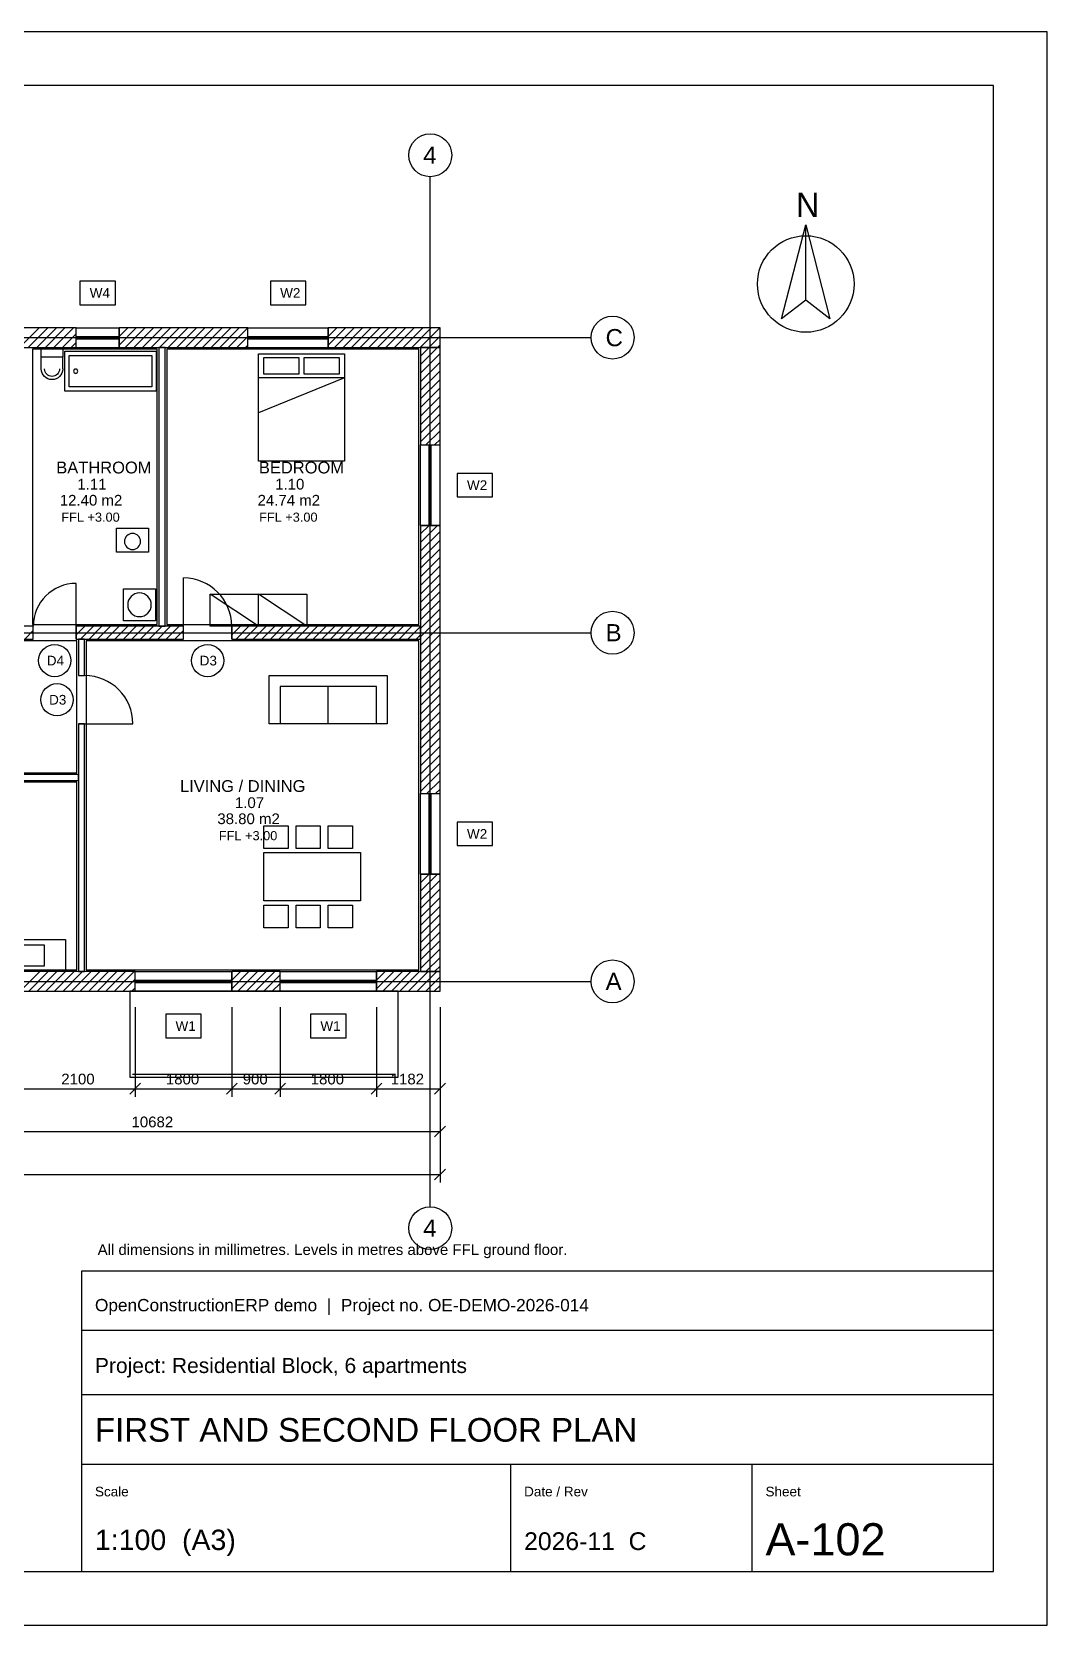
# Model space of a CAD drawing. Header units: millimetres. Extents: x -90000 to 186000, y 0 to 65400.
# Drawn here: x 119074 to 138000, y 35700 to 65400 of the extents above; entities that cross this region are included whole.
import ezdxf

# ---------------------------------------------------------------- set-up
doc = ezdxf.new("R2010")
doc.units = ezdxf.units.MM
for name, color, linetype in [('A-ANNO-SYMB', 1, 'Continuous'), ('A-ANNO-TEXT', 7, 'Continuous'), ('A-ANNO-TTLB', 7, 'Continuous'), ('A-AREA', 9, 'Continuous'), ('A-BALC', 7, 'Continuous'), ('A-DIMS', 2, 'Continuous'), ('A-DOOR', 3, 'Continuous'), ('A-FURN', 8, 'Continuous'), ('A-GLAZ', 4, 'Continuous'), ('A-GRID', 1, 'Continuous'), ('A-WALL', 7, 'Continuous'), ('A-WALL-PART', 7, 'Continuous'), ('A-WALL-PATT', 8, 'Continuous')]:
    doc.layers.add(name, color=color, linetype=linetype)
doc.styles.add('OE_ARCH', font='arial.ttf')

msp = doc.modelspace()

# ---------------------------------------------------------------- linework, layer by layer
at = {"layer": 'A-ANNO-SYMB'}
for points in [[(119970, 60312.5), (120630, 60312.5), (120630, 60752.5), (119970, 60752.5)], [(123520, 60312.5), (124180, 60312.5), (124180, 60752.5), (123520, 60752.5)], [(127002.5, 56730), (127662.5, 56730), (127662.5, 57170), (127002.5, 57170)], [(127002.5, 50230), (127662.5, 50230), (127662.5, 50670), (127002.5, 50670)], [(121570, 46647.5), (122230, 46647.5), (122230, 47087.5), (121570, 47087.5)], [(124270, 46647.5), (124930, 46647.5), (124930, 47087.5), (124270, 47087.5)]]:
    msp.add_lwpolyline(points, close=True, dxfattribs=at)
for centre in [(119500, 53680), (122350, 53680), (119542.5, 52950)]:
    msp.add_circle(centre, 300, dxfattribs=at)
at = {"layer": 'A-ANNO-TTLB'}
for p, q in [((120000, 41200), (137000, 41200)), ((120000, 40000), (137000, 40000)), ((120000, 38700), (137000, 38700)), ((128000, 36700), (128000, 38700)), ((132500, 36700), (132500, 38700))]:
    msp.add_line(p, q, dxfattribs=at)
for points in [[(96000, 35700), (138000, 35700), (138000, 65400), (96000, 65400), (96000, 35700)], [(98000, 36700), (137000, 36700), (137000, 64400), (98000, 64400), (98000, 36700)], [(120000, 36700), (137000, 36700), (137000, 42300), (120000, 42300), (120000, 36700)]]:
    msp.add_lwpolyline(points, dxfattribs=at)
at = {"layer": 'A-AREA'}
for points in [[(119087.5, 54350), (121412.5, 54350), (121412.5, 59487.5), (119087.5, 59487.5)], [(121587.5, 54350), (126287.5, 54350), (126287.5, 59487.5), (121587.5, 59487.5)], [(116150, 51587.5), (119912.5, 51587.5), (119912.5, 54050), (116150, 54050)], [(120087.5, 47912.5), (126287.5, 47912.5), (126287.5, 54050), (120087.5, 54050)], [(116150, 47912.5), (119912.5, 47912.5), (119912.5, 51412.5), (116150, 51412.5)]]:
    msp.add_lwpolyline(points, close=True, dxfattribs=at)
at = {"layer": 'A-BALC'}
msp.add_line((120950, 45967.5), (125850, 45967.5), dxfattribs=at)
msp.add_lwpolyline([(120900, 45917.5), (125900, 45917.5), (125900, 47517.5), (120900, 47517.5), (120900, 45917.5)], dxfattribs=at)
at = {"layer": 'A-DIMS'}
for p, q in [((121000, 47217.5), (121000, 45550)), ((121000, 47217.5), (121000, 45550)), ((122800, 47217.5), (122800, 45550)), ((122800, 47217.5), (122800, 45550)), ((123700, 47217.5), (123700, 45550)), ((123700, 47217.5), (123700, 45550)), ((125500, 47217.5), (125500, 45550)), ((125500, 47217.5), (125500, 45550)), ((126682.5, 47217.5), (126682.5, 45550)), ((126682.5, 47217.5), (126682.5, 44750)), ((126682.5, 47217.5), (126682.5, 43950)), ((120900, 45600), (121100, 45800)), ((120900, 45600), (121100, 45800)), ((122700, 45600), (122900, 45800)), ((122700, 45600), (122900, 45800)), ((123600, 45600), (123800, 45800)), ((123600, 45600), (123800, 45800)), ((125400, 45600), (125600, 45800)), ((125400, 45600), (125600, 45800)), ((126582.5, 45600), (126782.5, 45800)), ((118900, 45700), (121000, 45700)), ((121000, 45700), (122800, 45700)), ((122800, 45700), (123700, 45700)), ((123700, 45700), (125500, 45700)), ((125500, 45700), (126682.5, 45700)), ((116000, 44900), (126682.5, 44900)), ((126582.5, 44800), (126782.5, 45000)), ((102317.5, 44100), (126682.5, 44100)), ((126582.5, 44000), (126782.5, 44200))]:
    msp.add_line(p, q, dxfattribs=at)
at = {"layer": 'A-DOOR'}
for p, q in [((119900, 54320), (119900, 55120)), ((121900, 54320), (121900, 55220)), ((119100, 54080), (119100, 54320)), ((119900, 54080), (119900, 54320)), ((121900, 54080), (121900, 54320)), ((122800, 54080), (122800, 54320)), ((119942.5, 53400), (120057.5, 53400)), ((119942.5, 52500), (120057.5, 52500)), ((120057.5, 52500), (120957.5, 52500))]:
    msp.add_line(p, q, dxfattribs=at)
for centre, radius, start, end in [((119900, 54320), 800, 90, 180), ((121900, 54320), 900, 0, 90), ((120057.5, 52500), 900, 0, 90)]:
    msp.add_arc(centre, radius, start, end, dxfattribs=at)
at = {"layer": 'A-FURN'}
for p, q in [((133500, 60400), (133500, 61800)), ((119250, 59117.5), (119250, 59337.5)), ((119650, 59117.5), (119650, 59337.5)), ((124900, 58950), (123300, 58300)), ((123300, 54320), (122400, 54920)), ((123300, 54320), (123300, 54920)), ((124200, 54320), (123300, 54920)), ((124600, 52500), (124600, 53200))]:
    msp.add_line(p, q, dxfattribs=at)
msp.add_lwpolyline([(133500, 61800), (133950, 60050), (133500, 60400), (133050, 60050)], close=True, dxfattribs=at)
at = {"layer": 'A-FURN', "extrusion": (0, 0, -1)}
for points in [[(-119650, 59337.5), (-119250, 59337.5), (-119250, 59517.5), (-119650, 59517.5)], [(-121390, 58700), (-119690, 58700), (-119690, 59450), (-121390, 59450)], [(-124900, 57400), (-123300, 57400), (-123300, 59400), (-124900, 59400)], [(-121310, 58780), (-119770, 58780), (-119770, 59370), (-121310, 59370)], [(-124050, 59020), (-123400, 59020), (-123400, 59330), (-124050, 59330)], [(-124800, 59020), (-124150, 59020), (-124150, 59330), (-124800, 59330)], [(-121250, 55700), (-120650, 55700), (-120650, 56150), (-121250, 56150)], [(-121380, 54420), (-120780, 54420), (-120780, 55020), (-121380, 55020)], [(-124200, 54320), (-122400, 54320), (-122400, 54920), (-124200, 54920)], [(-125700, 52500), (-123500, 52500), (-123500, 53400), (-125700, 53400)], [(-123850, 50180), (-123400, 50180), (-123400, 50600), (-123850, 50600)], [(-124450, 50180), (-124000, 50180), (-124000, 50600), (-124450, 50600)], [(-125050, 50180), (-124600, 50180), (-124600, 50600), (-125050, 50600)], [(-125200, 49200), (-123400, 49200), (-123400, 50100), (-125200, 50100)], [(-123850, 48700), (-123400, 48700), (-123400, 49120), (-123850, 49120)], [(-124450, 48700), (-124000, 48700), (-124000, 49120), (-124450, 49120)], [(-125050, 48700), (-124600, 48700), (-124600, 49120), (-125050, 49120)], [(-119700, 47882.5), (-116500, 47882.5), (-116500, 48482.5), (-119700, 48482.5)], [(-119300, 47982.5), (-118500, 47982.5), (-118500, 48382.5), (-119300, 48382.5)]]:
    msp.add_lwpolyline(points, close=True, dxfattribs=at)
for points in [[(-124900, 58950), (-123300, 58950)], [(-125500, 52500), (-125500, 53200), (-123700, 53200), (-123700, 52500)]]:
    msp.add_lwpolyline(points, dxfattribs=at)
at = {"layer": 'A-FURN'}
msp.add_circle((133500, 60700), 900, dxfattribs=at)
at = {"layer": 'A-FURN', "extrusion": (0, 0, -1)}
for centre, radius in [((-119890, 59075), 40), ((-120950, 55900), 150), ((-121080, 54720), 220)]:
    msp.add_circle(centre, radius, dxfattribs=at)
for radius in [200, 140]:
    msp.add_arc((-119450, 59117.5), radius, 180, 0, dxfattribs=at)
at = {"layer": 'A-GLAZ'}
for p, q in [((119900, 59882.5), (120700, 59882.5)), ((119900, 59517.5), (119900, 59882.5)), ((119900, 59720), (120700, 59720)), ((120700, 59517.5), (120700, 59882.5)), ((123100, 59882.5), (124600, 59882.5)), ((123100, 59517.5), (123100, 59882.5)), ((123100, 59720), (124600, 59720)), ((124600, 59517.5), (124600, 59882.5)), ((119900, 59680), (120700, 59680)), ((119900, 59517.5), (120700, 59517.5)), ((123100, 59680), (124600, 59680)), ((123100, 59517.5), (124600, 59517.5)), ((126317.5, 56200), (126317.5, 57700)), ((126317.5, 57700), (126682.5, 57700)), ((126480, 56200), (126480, 57700)), ((126520, 56200), (126520, 57700)), ((126682.5, 56200), (126682.5, 57700)), ((126317.5, 56200), (126682.5, 56200)), ((126317.5, 49700), (126317.5, 51200)), ((126317.5, 51200), (126682.5, 51200)), ((126480, 49700), (126480, 51200)), ((126520, 49700), (126520, 51200)), ((126682.5, 49700), (126682.5, 51200)), ((126317.5, 49700), (126682.5, 49700)), ((121000, 47882.5), (122800, 47882.5)), ((121000, 47517.5), (121000, 47882.5)), ((122800, 47517.5), (122800, 47882.5)), ((123700, 47882.5), (125500, 47882.5)), ((123700, 47517.5), (123700, 47882.5)), ((125500, 47517.5), (125500, 47882.5)), ((121000, 47720), (122800, 47720)), ((121000, 47680), (122800, 47680)), ((123700, 47720), (125500, 47720)), ((123700, 47680), (125500, 47680)), ((121000, 47517.5), (122800, 47517.5)), ((123700, 47517.5), (125500, 47517.5))]:
    msp.add_line(p, q, dxfattribs=at)
at = {"layer": 'A-GRID'}
for p, q in [((126500, 43500), (126500, 62700)), ((98500, 59700), (129500, 59700)), ((98500, 54200), (129500, 54200)), ((98500, 47700), (129500, 47700))]:
    msp.add_line(p, q, dxfattribs=at)
for centre in [(126500, 63100), (129900, 59700), (129900, 54200), (129900, 47700), (126500, 43100)]:
    msp.add_circle(centre, 400, dxfattribs=at)
at = {"layer": 'A-WALL'}
for points in [[(118250, 59517.5), (119900, 59517.5), (119900, 59882.5), (118250, 59882.5)], [(120700, 59517.5), (123100, 59517.5), (123100, 59882.5), (120700, 59882.5)], [(124600, 59517.5), (126682.5, 59517.5), (126682.5, 59882.5), (124600, 59882.5)], [(126317.5, 57700), (126682.5, 57700), (126682.5, 59517.5), (126317.5, 59517.5)], [(126317.5, 51200), (126682.5, 51200), (126682.5, 56200), (126317.5, 56200)], [(117900, 54080), (119100, 54080), (119100, 54320), (117900, 54320)], [(119900, 54080), (121900, 54080), (121900, 54320), (119900, 54320)], [(122800, 54080), (126317.5, 54080), (126317.5, 54320), (122800, 54320)], [(126317.5, 47882.5), (126682.5, 47882.5), (126682.5, 49700), (126317.5, 49700)], [(118900, 47517.5), (121000, 47517.5), (121000, 47882.5), (118900, 47882.5)], [(122800, 47517.5), (123700, 47517.5), (123700, 47882.5), (122800, 47882.5)], [(125500, 47517.5), (126682.5, 47517.5), (126682.5, 47882.5), (125500, 47882.5)]]:
    msp.add_lwpolyline(points, close=True, dxfattribs=at)
at = {"layer": 'A-WALL-PART'}
for points in [[(121442.5, 54320), (121557.5, 54320), (121557.5, 59517.5), (121442.5, 59517.5)], [(119942.5, 53400), (120057.5, 53400), (120057.5, 54080), (119942.5, 54080)], [(119942.5, 47882.5), (120057.5, 47882.5), (120057.5, 52500), (119942.5, 52500)], [(118300, 51442.5), (119942.5, 51442.5), (119942.5, 51557.5), (118300, 51557.5)]]:
    msp.add_lwpolyline(points, close=True, dxfattribs=at)
at = {"layer": 'A-WALL-PATT'}
for p, q in [((118845, 59517.5), (119210, 59882.5)), ((119005, 59517.5), (119370, 59882.5)), ((119165, 59517.5), (119530, 59882.5)), ((119325, 59517.5), (119690, 59882.5)), ((119485, 59517.5), (119850, 59882.5)), ((119645, 59517.5), (119900, 59772.5)), ((120700, 59722.5), (120860, 59882.5)), ((120700, 59562.5), (121020, 59882.5)), ((120815, 59517.5), (121180, 59882.5)), ((120975, 59517.5), (121340, 59882.5)), ((121135, 59517.5), (121500, 59882.5)), ((121295, 59517.5), (121660, 59882.5)), ((121455, 59517.5), (121820, 59882.5)), ((121615, 59517.5), (121980, 59882.5)), ((121775, 59517.5), (122140, 59882.5)), ((121935, 59517.5), (122300, 59882.5)), ((122095, 59517.5), (122460, 59882.5)), ((122255, 59517.5), (122620, 59882.5)), ((122415, 59517.5), (122780, 59882.5)), ((122575, 59517.5), (122940, 59882.5)), ((122735, 59517.5), (123100, 59882.5)), ((122895, 59517.5), (123100, 59722.5)), ((124600, 59722.5), (124760, 59882.5)), ((124600, 59562.5), (124920, 59882.5)), ((124715, 59517.5), (125080, 59882.5)), ((124875, 59517.5), (125240, 59882.5)), ((125035, 59517.5), (125400, 59882.5)), ((125195, 59517.5), (125560, 59882.5)), ((125355, 59517.5), (125720, 59882.5)), ((125515, 59517.5), (125880, 59882.5)), ((125675, 59517.5), (126040, 59882.5)), ((125835, 59517.5), (126200, 59882.5)), ((125995, 59517.5), (126360, 59882.5)), ((126155, 59517.5), (126520, 59882.5)), ((126315, 59517.5), (126680, 59882.5)), ((126475, 59517.5), (126682.5, 59725)), ((119805, 59517.5), (119900, 59612.5)), ((123055, 59517.5), (123100, 59562.5)), ((126317.5, 59357.5), (126477.5, 59517.5)), ((126317.5, 59197.5), (126637.5, 59517.5)), ((126317.5, 59037.5), (126682.5, 59402.5)), ((126635, 59517.5), (126682.5, 59565)), ((126317.5, 58877.5), (126682.5, 59242.5)), ((126317.5, 58717.5), (126682.5, 59082.5)), ((126317.5, 58557.5), (126682.5, 58922.5)), ((126317.5, 58397.5), (126682.5, 58762.5)), ((126317.5, 58237.5), (126682.5, 58602.5)), ((126317.5, 58077.5), (126682.5, 58442.5)), ((126317.5, 57917.5), (126682.5, 58282.5)), ((126317.5, 57757.5), (126682.5, 58122.5)), ((126420, 57700), (126682.5, 57962.5)), ((126580, 57700), (126682.5, 57802.5)), ((126317.5, 56040), (126477.5, 56200)), ((126317.5, 55880), (126637.5, 56200)), ((126317.5, 55720), (126682.5, 56085)), ((126317.5, 55560), (126682.5, 55925)), ((126317.5, 55400), (126682.5, 55765)), ((126317.5, 55240), (126682.5, 55605)), ((126317.5, 55080), (126682.5, 55445)), ((126317.5, 54920), (126682.5, 55285)), ((126317.5, 54760), (126682.5, 55125)), ((126317.5, 54600), (126682.5, 54965)), ((126317.5, 54440), (126682.5, 54805)), ((126317.5, 54280), (126682.5, 54645)), ((126317.5, 54120), (126682.5, 54485)), ((118940, 54080), (119100, 54240)), ((119900, 54160), (120060, 54320)), ((119980, 54080), (120220, 54320)), ((120140, 54080), (120380, 54320)), ((120300, 54080), (120540, 54320)), ((120460, 54080), (120700, 54320)), ((120620, 54080), (120860, 54320)), ((120780, 54080), (121020, 54320)), ((120940, 54080), (121180, 54320)), ((121100, 54080), (121340, 54320)), ((121260, 54080), (121500, 54320)), ((121420, 54080), (121660, 54320)), ((121580, 54080), (121820, 54320)), ((121740, 54080), (121900, 54240)), ((122800, 54160), (122960, 54320)), ((122880, 54080), (123120, 54320)), ((123040, 54080), (123280, 54320)), ((123200, 54080), (123440, 54320)), ((123360, 54080), (123600, 54320)), ((123520, 54080), (123760, 54320)), ((123680, 54080), (123920, 54320)), ((123840, 54080), (124080, 54320)), ((124000, 54080), (124240, 54320)), ((124160, 54080), (124400, 54320)), ((124320, 54080), (124560, 54320)), ((124480, 54080), (124720, 54320)), ((124640, 54080), (124880, 54320)), ((124800, 54080), (125040, 54320)), ((124960, 54080), (125200, 54320)), ((125120, 54080), (125360, 54320)), ((125280, 54080), (125520, 54320)), ((125440, 54080), (125680, 54320)), ((125600, 54080), (125840, 54320)), ((125760, 54080), (126000, 54320)), ((125920, 54080), (126160, 54320)), ((126080, 54080), (126317.5, 54317.5)), ((126240, 54080), (126317.5, 54157.5)), ((126317.5, 53960), (126682.5, 54325)), ((126317.5, 53800), (126682.5, 54165)), ((126317.5, 53640), (126682.5, 54005)), ((126317.5, 53480), (126682.5, 53845)), ((126317.5, 53320), (126682.5, 53685)), ((126317.5, 53160), (126682.5, 53525)), ((126317.5, 53000), (126682.5, 53365)), ((126317.5, 52840), (126682.5, 53205)), ((126317.5, 52680), (126682.5, 53045)), ((126317.5, 52520), (126682.5, 52885)), ((126317.5, 52360), (126682.5, 52725)), ((126317.5, 52200), (126682.5, 52565)), ((126317.5, 52040), (126682.5, 52405)), ((126317.5, 51880), (126682.5, 52245)), ((126317.5, 51720), (126682.5, 52085)), ((126317.5, 51560), (126682.5, 51925)), ((126317.5, 51400), (126682.5, 51765)), ((126317.5, 51240), (126682.5, 51605)), ((126437.5, 51200), (126682.5, 51445)), ((126597.5, 51200), (126682.5, 51285)), ((126317.5, 49540), (126477.5, 49700)), ((126317.5, 49380), (126637.5, 49700)), ((126317.5, 49220), (126682.5, 49585)), ((126317.5, 49060), (126682.5, 49425)), ((126317.5, 48900), (126682.5, 49265)), ((126317.5, 48740), (126682.5, 49105)), ((126317.5, 48580), (126682.5, 48945)), ((126317.5, 48420), (126682.5, 48785)), ((126317.5, 48260), (126682.5, 48625)), ((126317.5, 48100), (126682.5, 48465)), ((126317.5, 47940), (126682.5, 48305)), ((126420, 47882.5), (126682.5, 48145)), ((118900, 47562.5), (119220, 47882.5)), ((119015, 47517.5), (119380, 47882.5)), ((119175, 47517.5), (119540, 47882.5)), ((119335, 47517.5), (119700, 47882.5)), ((119495, 47517.5), (119860, 47882.5)), ((119655, 47517.5), (120020, 47882.5)), ((119815, 47517.5), (120180, 47882.5)), ((119975, 47517.5), (120340, 47882.5)), ((120135, 47517.5), (120500, 47882.5)), ((120295, 47517.5), (120660, 47882.5)), ((120455, 47517.5), (120820, 47882.5)), ((120615, 47517.5), (120980, 47882.5)), ((122800, 47722.5), (122960, 47882.5)), ((122800, 47562.5), (123120, 47882.5)), ((122915, 47517.5), (123280, 47882.5)), ((123075, 47517.5), (123440, 47882.5)), ((123235, 47517.5), (123600, 47882.5)), ((123395, 47517.5), (123700, 47822.5)), ((125500, 47722.5), (125660, 47882.5)), ((125500, 47562.5), (125820, 47882.5)), ((125615, 47517.5), (125980, 47882.5)), ((125775, 47517.5), (126140, 47882.5)), ((125935, 47517.5), (126300, 47882.5)), ((126095, 47517.5), (126460, 47882.5)), ((126255, 47517.5), (126620, 47882.5)), ((126580, 47882.5), (126682.5, 47985)), ((120775, 47517.5), (121000, 47742.5)), ((120935, 47517.5), (121000, 47582.5)), ((123555, 47517.5), (123700, 47662.5)), ((126415, 47517.5), (126682.5, 47785)), ((126575, 47517.5), (126682.5, 47625))]:
    msp.add_line(p, q, dxfattribs=at)

# ---------------------------------------------------------------- texts
at = {"layer": 'A-ANNO-SYMB', "style": 'OE_ARCH'}
for s, p in [('W4', (120152.4, 60442.5)), ('W2', (123702.4, 60442.5)), ('W2', (127184.9, 56860)), ('D4', (119352.4, 53590)), ('D3', (122202.4, 53590)), ('D3', (119394.9, 52860)), ('W2', (127184.9, 50360)), ('W1', (121752.4, 46777.5)), ('W1', (124452.4, 46777.5))]:
    msp.add_text(s, height=180, dxfattribs=at).set_placement(p)
at = {"layer": 'A-ANNO-TEXT', "style": 'OE_ARCH'}
for s, height, p in [('BATHROOM', 220, (119528.4, 57168.8)), ('BEDROOM', 220, (123306.1, 57168.8)), ('1.11', 200, (119922, 56868.8)), ('1.10', 200, (123609.5, 56868.8)), ('12.40 m2', 200, (119594, 56568.8)), ('24.74 m2', 200, (123281.5, 56568.8)), ('FFL +3.00', 170, (119622.7, 56268.8)), ('FFL +3.00', 170, (123310.2, 56268.8)), ('LIVING / DINING', 220, (121834.5, 51231.2)), ('1.07', 200, (122859.5, 50931.2)), ('38.80 m2', 200, (122531.5, 50631.2)), ('FFL +3.00', 170, (122560.2, 50331.2))]:
    msp.add_text(s, height=height, dxfattribs=at).set_placement(p)
at = {"layer": 'A-ANNO-TTLB', "style": 'OE_ARCH'}
for s, height, p in [('All dimensions in millimetres. Levels in metres above FFL ground floor.', 200, (120300, 42600)), ('OpenConstructionERP demo  |  Project no. OE-DEMO-2026-014', 230, (120250, 41550)), ('Project: Residential Block, 6 apartments', 280, (120250, 40400)), ('FIRST AND SECOND FLOOR PLAN', 440, (120250, 39120)), ('Scale', 180, (120250, 38100)), ('Date / Rev', 180, (128250, 38100)), ('Sheet', 180, (132750, 38100)), ('1:100  (A3)', 380, (120250, 37100)), ('2026-11  C', 330, (128250, 37100)), ('A-102', 600, (132750, 37000))]:
    msp.add_text(s, height=height, dxfattribs=at).set_placement(p)
at = {"layer": 'A-DIMS', "style": 'OE_ARCH'}
for s, p in [('2100', (119622, 45780)), ('1800', (121572, 45780)), ('900', (123004, 45780)), ('1800', (124272, 45780)), ('1182', (125763.2, 45780)), ('10682', (120931.2, 44980))]:
    msp.add_text(s, height=200, dxfattribs=at).set_placement(p)
at = {"layer": 'A-FURN'}
msp.add_text('N', height=450, dxfattribs=at).set_placement((133320, 61950))
at = {"layer": 'A-GRID', "style": 'OE_ARCH'}
for s, p in [('4', (126368.8, 62940)), ('C', (129768.8, 59540)), ('B', (129768.8, 54040)), ('A', (129768.8, 47540)), ('4', (126368.8, 42940))]:
    msp.add_text(s, height=320, dxfattribs=at).set_placement(p)

doc.saveas('drawing.dxf')
